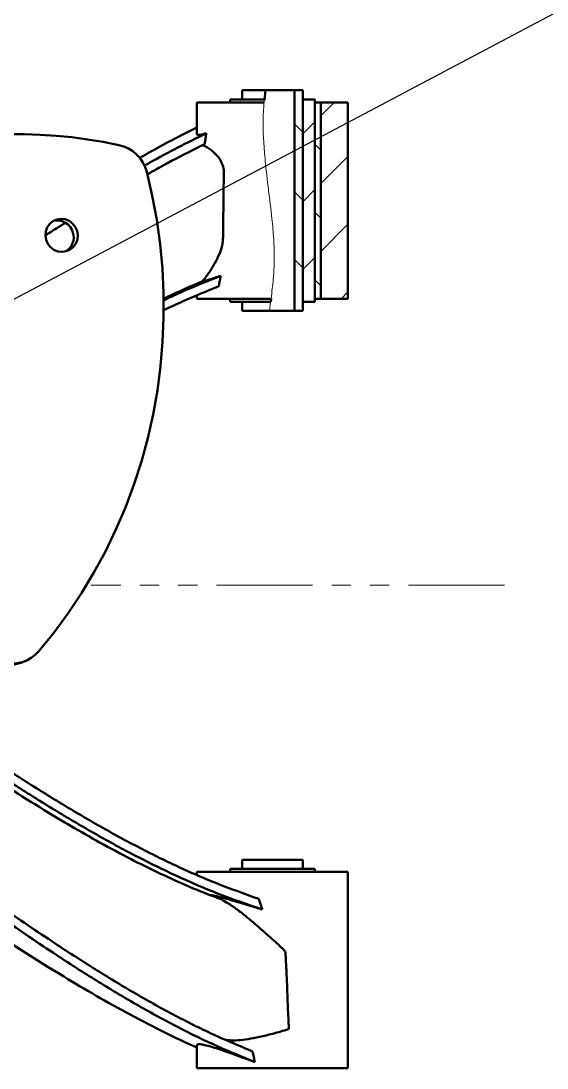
# Model space of a CAD drawing. Header units: millimetres. Extents: x 10 to 584, y 10 to 410.
# Drawn here: x 156.4 to 191.2, y 95.2 to 164.6 of the extents above; entities that cross this region are included whole.
import ezdxf

# ---------------------------------------------------------------- set-up
doc = ezdxf.new("R2010")
doc.units = ezdxf.units.MM
doc.linetypes.add('PHANTOM', pattern=[12.7, 6.35, -1.27, 1.27, -1.27, 1.27, -1.27])
doc.layers.add('10', color=7, linetype='Continuous')
doc.dimstyles.new('SLDDIMSTYLE3', dxfattribs={"dimtxt": 0.18, "dimasz": 1.016, "dimexe": 0, "dimexo": 0.0625, "dimgap": 0, "dimtad": 0, "dimtih": 1, "dimtoh": 1, "dimdec": 0, "dimrnd": 1e-09, "dimzin": 0, "dimdsep": 46, "dimtxsty": 'Standard', "dimblk1": 'DOT', "dimblk2": 'DOT', "dimsah": 1, "dimcen": 0.09, "dimadec": 0, "dimazin": 0, "dimtfac": 1.016, "dimtdec": 0, "dimtofl": 0, "dimtmove": 0, "dimatfit": 3, "dimldrblk": 'DOT', "dimfxl": 1, "dimfrac": 2, "dimtolj": 1, "dimtzin": 0, "dimarcsym": 0})

# ---------------------------------------------------------------- blocks, each defined once
blk = doc.blocks.new('_Dot')
at = {"color": 0, "linetype": 'ByBlock', "lineweight": -2}
blk.add_line((-0.5, 0), (-1, 0), dxfattribs=at)
at = {"color": 0, "linetype": 'ByBlock', "const_width": 0.5}
blk.add_lwpolyline([(-0.25, 0, 1), (0.25, 0, 1)], format="xyb", close=True, dxfattribs=at)

msp = doc.modelspace()

# ---------------------------------------------------------------- hatches: boundary and pattern name
at = {"layer": '10', "linetype": 'Continuous', "lineweight": 25}
h = msp.add_hatch(dxfattribs=at)
h.set_pattern_fill('ANSI31', color=256, angle=90, style=0)
h.paths.add_polyline_path([(175.0609, 159.988), (174.5109, 159.988), (174.5109, 145.388), (175.0609, 145.388)], flags=0)
h = msp.add_hatch(dxfattribs=at)
h.set_pattern_fill('ANSI31', color=256, style=0)
h.paths.add_polyline_path([(175.8609, 145.988), (175.8609, 159.388), (175.0609, 159.388), (175.0609, 145.988)], flags=0)
h = msp.add_hatch(dxfattribs=at)
h.set_pattern_fill('ANSI31', color=256, angle=90, style=0)
h.paths.add_polyline_path([(176.2609, 146.188), (176.2609, 159.188), (175.8609, 159.188), (175.8609, 146.188)], flags=0)
h = msp.add_hatch(dxfattribs=at)
h.set_pattern_fill('ANSI31', color=256, angle=3e-322, style=0)
h.paths.add_polyline_path([(178.0609, 159.188), (176.2609, 159.188), (176.2609, 146.188), (178.0609, 146.188)], flags=0)

# ---------------------------------------------------------------- linework, layer by layer
at = {"color": 7, "linetype": 'Continuous', "lineweight": 50}
for p, q in [((171.0609, 159.988), (171.0609, 159.388)), ((171.0609, 159.988), (172.6093, 159.988)), ((172.536, 159.342), (172.6093, 159.988)), ((174.5109, 159.988), (172.6093, 159.988)), ((174.5109, 159.988), (174.5109, 145.388)), ((175.0609, 159.988), (174.5109, 159.988)), ((175.0609, 159.988), (175.0609, 145.388)), ((168.0609, 159.188), (168.0609, 157.1007)), ((172.4983, 159.188), (168.0609, 159.188)), ((170.2609, 159.388), (170.2609, 159.188)), ((170.2609, 159.388), (172.5191, 159.388)), ((175.0609, 145.988), (175.0609, 159.388)), ((175.8609, 159.388), (175.0609, 159.388)), ((175.8609, 145.988), (175.8609, 159.388)), ((175.8609, 146.188), (175.8609, 159.188)), ((176.2609, 159.188), (175.8609, 159.188)), ((176.2609, 146.188), (176.2609, 159.188)), ((176.2609, 159.188), (176.2609, 146.188)), ((178.0609, 159.188), (176.2609, 159.188)), ((178.0609, 159.188), (178.0609, 146.188)), ((168.0609, 146.402), (168.0609, 146.188)), ((172.9683, 146.188), (168.0609, 146.188)), ((170.2609, 146.188), (170.2609, 145.988)), ((170.2609, 145.988), (172.942, 145.988)), ((171.0609, 145.988), (171.0609, 145.388)), ((172.964, 146.188), (172.942, 145.988)), ((175.8609, 145.988), (175.0609, 145.988)), ((176.2609, 146.188), (175.8609, 146.188)), ((178.0609, 146.188), (176.2609, 146.188)), ((171.0609, 145.388), (172.8696, 145.388)), ((174.5109, 145.388), (172.8652, 145.388)), ((175.0609, 145.388), (174.5109, 145.388)), ((156.41, 122.0777), (156.679, 122.182)), ((171.0609, 109.0322), (171.0609, 108.4322)), ((171.0609, 109.0322), (171.1937, 109.0322)), ((171.1937, 109.0322), (175.0609, 109.0322)), ((175.0609, 108.4322), (175.0609, 109.0322)), ((168.0609, 108.2322), (168.0609, 108.0322)), ((174.2152, 108.2322), (168.0609, 108.2322)), ((170.2609, 108.4322), (170.2609, 108.2322)), ((170.2609, 108.4322), (170.4469, 108.4322)), ((170.4469, 108.4322), (175.8609, 108.4322)), ((178.0609, 108.2322), (174.2152, 108.2322)), ((175.8609, 108.2322), (175.8609, 108.4322)), ((178.0609, 95.2322), (178.0609, 108.2322)), ((168.0609, 96.7516), (168.0609, 95.2322)), ((174.2152, 95.2322), (168.0609, 95.2322)), ((178.0609, 95.2322), (174.2152, 95.2322))]:
    msp.add_line(p, q, dxfattribs=at)
at = {"color": 7, "linetype": 'Continuous', "lineweight": 18}
for p, q in [((172.5191, 159.388), (172.5052, 159.1484)), ((172.8696, 145.388), (172.9396, 145.9519))]:
    msp.add_line(p, q, dxfattribs=at)
at = {"color": 7, "linetype": 'Continuous', "lineweight": 50, "flags": 128}
for points in [[(157.5904, 122.8317), (158.5911, 124.0674), (159.5344, 125.3497), (160.4183, 126.6761), (161.241, 128.0437), (162.0009, 129.4497), (162.6962, 130.8911), (163.3255, 132.3648), (163.8875, 133.8678), (164.381, 135.397), (164.8051, 136.9491), (165.1587, 138.5208), (165.4412, 140.1089), (165.6519, 141.71), (165.7904, 143.3208), (165.8565, 144.9379), (165.8499, 146.5578), (165.7708, 148.1772), (165.6192, 149.7927), (165.3955, 151.4009), (165.1001, 152.9984), (164.7337, 154.5819)], [(158.0738, 150.08), (158.1903, 149.8176), (158.3687, 149.5936), (158.5969, 149.4233), (158.8592, 149.3182), (159.1378, 149.2857), (159.4137, 149.3277), (159.6682, 149.4416), (159.8838, 149.6195), (160.0459, 149.8494), (160.1434, 150.1155), (160.1697, 150.3997), (160.1229, 150.6826), (160.0064, 150.945), (159.828, 151.1691), (159.5999, 151.3394), (159.3375, 151.4444), (159.0589, 151.477), (158.783, 151.4349), (158.5286, 151.3211), (158.313, 151.1431), (158.1509, 150.9133), (158.0534, 150.6472), (158.0271, 150.363), (158.0738, 150.08)]]:
    msp.add_lwpolyline(points, dxfattribs=at)
at = {"color": 7, "linetype": 'Continuous', "lineweight": 50}
for centre, radius, start, end in [((155.9366, 123.5006), 33.5927, 78.043763, 134.728888), ((162.3807, 153.9947), 2.4252, 14.011339, 77.736693), ((158.8041, 150.279), 1.0918, 15.911018, 102.398361), ((158.8198, 150.2538), 1.0839, 299.777323, 17.418289), ((155.8553, 124.303), 2.2749, 253.068646, 319.704005), ((155.5866, 124.21), 2.2858, 253.147138, 291.113992)]:
    msp.add_arc(centre, radius, start, end, dxfattribs=at)
at = {"color": 7, "linetype": 'Continuous', "lineweight": 18}
msp.add_open_spline([(172.9683, 146.188), (173.0222, 146.6237), (173.13, 147.4948), (173.1984, 148.8184), (173.1535, 150.1499), (173.0132, 151.6794), (172.7951, 153.3982), (172.5943, 155.1042), (172.4715, 156.6047), (172.4163, 157.8979), (172.4709, 158.7583), (172.4983, 159.188)], degree=3, knots=[0, 0, 0, 0, 0.1009301, 0.2017951, 0.3043646, 0.4069823, 0.5548757, 0.7027569, 0.8019047, 0.9010649, 1, 1, 1, 1], dxfattribs=at)
at = {"color": 7, "linetype": 'Continuous', "lineweight": 50}
for points, knots in [([(168.0609, 157.5311), (167.7037, 157.3523), (166.8079, 156.9039), (165.5336, 156.223), (164.6212, 155.7108), (164.2453, 155.4997)], [0, 0, 0, 0, 0.28053761, 0.70360372, 1, 1, 1, 1]), ([(164.5564, 154.9836), (164.6855, 155.0568), (165.4285, 155.4781), (166.8054, 156.208), (168.0454, 156.8296), (168.6731, 157.1444)], [0, 0, 0, 0, 0.0940683, 0.5413901, 1, 1, 1, 1]), ([(168.0627, 157.1017), (168.0758, 157.0757), (168.1017, 157.0245), (168.3108, 157.04), (168.5509, 157.1092), (168.6731, 157.1443)], [0, 0, 0, 0, 0.3349299, 0.6615074, 1, 1, 1, 1]), ([(168.6731, 157.1443), (168.6591, 157.0452), (168.6352, 156.877), (168.6036, 156.6394), (168.5861, 156.5009), (168.5774, 156.4317)], [0, 0, 0, 0, 0.41831807, 0.70915388, 1, 1, 1, 1]), ([(168.5773, 156.4317), (168.3195, 156.3024), (167.3078, 155.7951), (166.0348, 155.131), (165.0241, 154.5598), (164.7697, 154.4161)], [0, 0, 0, 0, 0.2037812, 0.7996138, 1, 1, 1, 1]), ([(168.3766, 147.3147), (168.4152, 147.3513), (168.514, 147.4448), (168.701, 147.6841), (168.9542, 148.0486), (169.2508, 148.5322), (169.5496, 149.1204), (169.7514, 149.6784), (169.7902, 150.1588), (169.7956, 150.8961), (169.8154, 152.0002), (169.803, 153.1447), (169.8397, 153.9631), (169.8621, 154.454), (169.8127, 154.9388), (169.6131, 155.4086), (169.3271, 155.7544), (169.0325, 156.0153), (168.7796, 156.1894), (168.5651, 156.3052), (168.4577, 156.335), (168.4109, 156.348)], [0, 0, 0, 0, 0.0289214, 0.0738956, 0.1201003, 0.1833643, 0.2484823, 0.3077635, 0.339381, 0.3715642, 0.4971604, 0.6227522, 0.6651644, 0.7075235, 0.7490324, 0.7885957, 0.8430316, 0.8837735, 0.9256539, 0.9676254, 1, 1, 1, 1]), ([(159.3527, 151.2127), (159.1599, 151.0944), (158.7132, 150.8204), (158.2758, 150.5383), (158.0271, 150.378)], [0, 0, 0, 0, 0.4315857, 1, 1, 1, 1]), ([(165.8418, 146.1864), (166.5759, 146.5267), (167.4207, 146.9183), (168.2752, 147.275), (168.3871, 147.3218)], [0, 0, 0, 0, 0.8689989, 1, 1, 1, 1]), ([(169.6275, 147.6931), (168.8159, 147.3732), (167.5483, 146.8736), (166.2972, 146.2877), (165.847, 146.0769)], [0, 0, 0, 0, 0.6401642, 1, 1, 1, 1]), ([(169.6276, 147.693), (169.4463, 147.634), (169.0787, 147.5144), (168.6658, 147.3902), (168.4728, 147.3428), (168.3871, 147.3218)], [0, 0, 0, 0, 0.35125014, 0.71216833, 1, 1, 1, 1]), ([(169.6274, 147.693), (169.6098, 147.595), (169.5805, 147.4316), (169.5414, 147.2023), (169.5198, 147.071), (169.5091, 147.0053)], [0, 0, 0, 0, 0.4282501, 0.7141206, 1, 1, 1, 1]), ([(169.5092, 147.0052), (168.7165, 146.6873), (167.4888, 146.1948), (166.278, 145.6216), (165.8489, 145.4184)], [0, 0, 0, 0, 0.6456321, 1, 1, 1, 1]), ([(114.6496, 123.5479), (115.3376, 123.5878), (116.7136, 123.6676), (118.773, 123.617), (121.1003, 123.4228), (123.6781, 123.0091), (126.4773, 122.3256), (129.3933, 121.3823), (132.407, 120.1651), (135.5039, 118.6739), (138.5182, 117.0211), (141.4643, 115.2425), (144.5997, 113.2126), (147.9311, 110.9376), (151.4817, 108.4423), (155.0489, 105.935), (158.2741, 103.7336), (161.1631, 101.8626), (163.7006, 100.3141), (166.3025, 98.8554), (168.9708, 97.4975), (170.8159, 96.7246), (171.7383, 96.3381)], [0, 0, 0, 0, 0.0319168, 0.0638342, 0.0957536, 0.1408576, 0.1859647, 0.2310751, 0.2852053, 0.3393394, 0.3934764, 0.4476152, 0.5017551, 0.5694302, 0.6371059, 0.7047812, 0.7724545, 0.817967, 0.8634785, 0.9089873, 0.954495, 1, 1, 1, 1]), ([(112.8627, 122.7562), (113.7556, 122.8554), (115.5412, 123.0538), (118.2241, 123.0588), (120.9591, 122.8484), (123.7281, 122.3922), (126.5118, 121.6985), (129.4104, 120.7451), (132.4056, 119.5188), (135.4838, 118.0206), (138.4803, 116.3636), (141.41, 114.5834), (144.529, 112.5546), (147.8445, 110.2839), (151.3792, 107.7959), (154.932, 105.299), (158.1649, 103.0955), (161.0848, 101.2106), (163.6774, 99.6379), (166.3381, 98.1608), (169.0686, 96.7913), (170.9575, 96.0186), (171.902, 95.6322)], [0, 0, 0, 0, 0.040239, 0.0804765, 0.1207178, 0.1643117, 0.2079089, 0.2515094, 0.3038277, 0.35615, 0.4084749, 0.4608017, 0.5131298, 0.5785388, 0.6439504, 0.7093597, 0.7747682, 0.819818, 0.8648669, 0.9099131, 0.9549574, 1, 1, 1, 1]), ([(172.1675, 106.4349), (171.2262, 106.7668), (169.3437, 107.4308), (166.6105, 108.6403), (163.9424, 109.9669), (161.3395, 111.401), (158.7912, 112.9131), (156.2882, 114.4831), (153.1352, 116.541), (149.3437, 119.0839), (146.0167, 121.3556), (144.1292, 122.5431), (143.748, 122.7829)], [0, 0, 0, 0, 0.0898324, 0.1796644, 0.2695053, 0.3593468, 0.4491907, 0.5390377, 0.6288841, 0.7936029, 0.9583223, 1, 1, 1, 1]), ([(110.8077, 121.9528), (111.3442, 122.019), (112.5743, 122.1708), (114.4671, 122.2309), (116.4469, 122.1883), (118.3302, 122.0382), (120.1276, 121.8053), (121.842, 121.5031), (123.624, 121.1071), (125.4422, 120.6117), (127.2627, 120.02), (128.9037, 119.411), (130.3631, 118.8132), (131.636, 118.2507), (132.729, 117.7394), (133.6538, 117.2876), (134.4687, 116.8756), (135.5995, 116.2885), (137.1181, 115.4654), (139.051, 114.3574), (140.8715, 113.2592), (142.5777, 112.1896), (144.1683, 111.1658), (145.8586, 110.0554), (147.7, 108.8279), (149.7422, 107.4557), (152.0022, 105.9387), (154.1976, 104.4836), (156.2937, 103.126), (158.2493, 101.8944), (160.3207, 100.6395), (162.5102, 99.3762), (164.8277, 98.1363), (166.6839, 97.1969), (167.7912, 96.7192), (168.0609, 96.6028)], [0, 0, 0, 0, 0.0255956, 0.0586865, 0.0899942, 0.1197921, 0.1483855, 0.1757533, 0.2018287, 0.2341644, 0.264077, 0.2913824, 0.3159505, 0.3377055, 0.3563215, 0.3722428, 0.3857175, 0.3989345, 0.4316717, 0.4662276, 0.5027962, 0.530942, 0.5604566, 0.5914554, 0.6258873, 0.6645012, 0.707293, 0.7541903, 0.7887381, 0.8250836, 0.8631313, 0.9027684, 0.9438741, 0.9863302, 1, 1, 1, 1]), ([(169.4134, 106.516), (169.3816, 106.5268), (168.6748, 106.7676), (167.355, 107.3289), (165.4871, 108.165), (163.583, 109.1128), (161.6719, 110.1375), (159.7537, 111.2352), (156.9656, 112.906), (153.3235, 115.2337), (149.9377, 117.4796), (147.7082, 118.957), (146.5927, 119.6944), (145.44, 120.4532), (144.1988, 121.2626), (143.1863, 121.9184), (142.5804, 122.2997), (142.4353, 122.391)], [0, 0, 0, 0, 0.0032053, 0.0713304, 0.1362842, 0.1979602, 0.2734228, 0.3423344, 0.4079841, 0.5825276, 0.7541465, 0.7971815, 0.8399031, 0.8830685, 0.9305085, 0.9833589, 1, 1, 1, 1]), ([(172.3892, 105.7343), (171.4313, 106.0625), (169.5156, 106.7189), (166.734, 107.9264), (164.0192, 109.257), (161.3714, 110.7003), (158.7807, 112.2264), (156.2378, 113.8142), (153.0364, 115.898), (149.1913, 118.4788), (145.6535, 120.8934), (143.5719, 122.2023), (143.0183, 122.5504)], [0, 0, 0, 0, 0.0882448, 0.1764866, 0.2647373, 0.3529887, 0.441243, 0.5294999, 0.6177564, 0.7795604, 0.9413654, 1, 1, 1, 1]), ([(172.389, 105.7343), (172.1118, 105.8188), (171.5497, 105.9903), (170.7538, 106.23), (170.0141, 106.4419), (169.3952, 106.6058), (169.0794, 106.6714), (168.9404, 106.7002)], [0, 0, 0, 0, 0.20527169, 0.41629614, 0.62163788, 0.83350681, 1, 1, 1, 1]), ([(169.4092, 106.5038), (169.4703, 106.4836), (169.6655, 106.4194), (170.0797, 106.1793), (170.6458, 105.7964), (171.3976, 105.2108), (172.2809, 104.462), (173.0634, 103.7632), (173.5647, 103.2989), (173.7639, 103.1066), (173.8575, 103.0023), (173.9128, 102.9293), (173.9254, 102.7909), (173.9487, 102.3654), (174.0021, 101.3501), (174.054, 99.9424), (174.1024, 98.7288), (174.1342, 98.0998), (174.1427, 97.9412), (174.1455, 97.8937), (174.1469, 97.8638), (174.1483, 97.847), (174.1482, 97.8381), (174.1446, 97.8309), (174.1323, 97.8194), (174.0786, 97.7959), (173.8605, 97.7271), (173.3738, 97.5848), (172.6356, 97.3895), (171.8395, 97.2134), (171.109, 97.0999), (170.505, 97.0466), (170.16, 97.0748), (170.0109, 97.0869)], [0, 0, 0, 0, 0.0178142, 0.0568762, 0.1106022, 0.1657799, 0.2490656, 0.3346667, 0.3649283, 0.3796017, 0.387473, 0.3920064, 0.3966722, 0.4133112, 0.4740478, 0.5895613, 0.6822408, 0.7054106, 0.7096048, 0.7124993, 0.7144885, 0.7152981, 0.7157285, 0.7161627, 0.7167856, 0.7189335, 0.7274169, 0.7613179, 0.8160427, 0.8723932, 0.9178218, 0.9644783, 1, 1, 1, 1]), ([(172.1675, 106.4349), (172.1965, 106.338), (172.2461, 106.1722), (172.3203, 105.9388), (172.3663, 105.8025), (172.3894, 105.7343)], [0, 0, 0, 0, 0.4127597, 0.7063513, 1, 1, 1, 1]), ([(168.0754, 96.7452), (168.075, 96.7642), (168.074, 96.8129), (168.2204, 96.8227), (168.4873, 96.7832), (168.858, 96.6893), (169.3256, 96.5466), (169.8812, 96.3599), (170.5241, 96.1325), (171.2051, 95.8854), (171.6804, 95.7127), (171.9019, 95.6322)], [0, 0, 0, 0, 0.0772135, 0.1987252, 0.3101194, 0.42474, 0.5366155, 0.6513586, 0.7707806, 0.8931456, 1, 1, 1, 1]), ([(171.7384, 96.3381), (171.7513, 96.2791), (171.7771, 96.1612), (171.8306, 95.9256), (171.8735, 95.7496), (171.902, 95.6322)], [0, 0, 0, 0, 0.249969, 0.4999381, 1, 1, 1, 1])]:
    msp.add_open_spline(points, degree=3, knots=knots, dxfattribs=at)
at = {"layer": '10', "linetype": 'PHANTOM', "lineweight": 18}
msp.add_line((188.4152, 127.2101), (161.0393, 127.2101), dxfattribs=at)

# ---------------------------------------------------------------- leaders
at = {"layer": '10'}
msp.add_leader([(147.659, 141.7764), (247.8208, 194.7942)], dimstyle='SLDDIMSTYLE3', dxfattribs=at)

doc.saveas('drawing.dxf')
